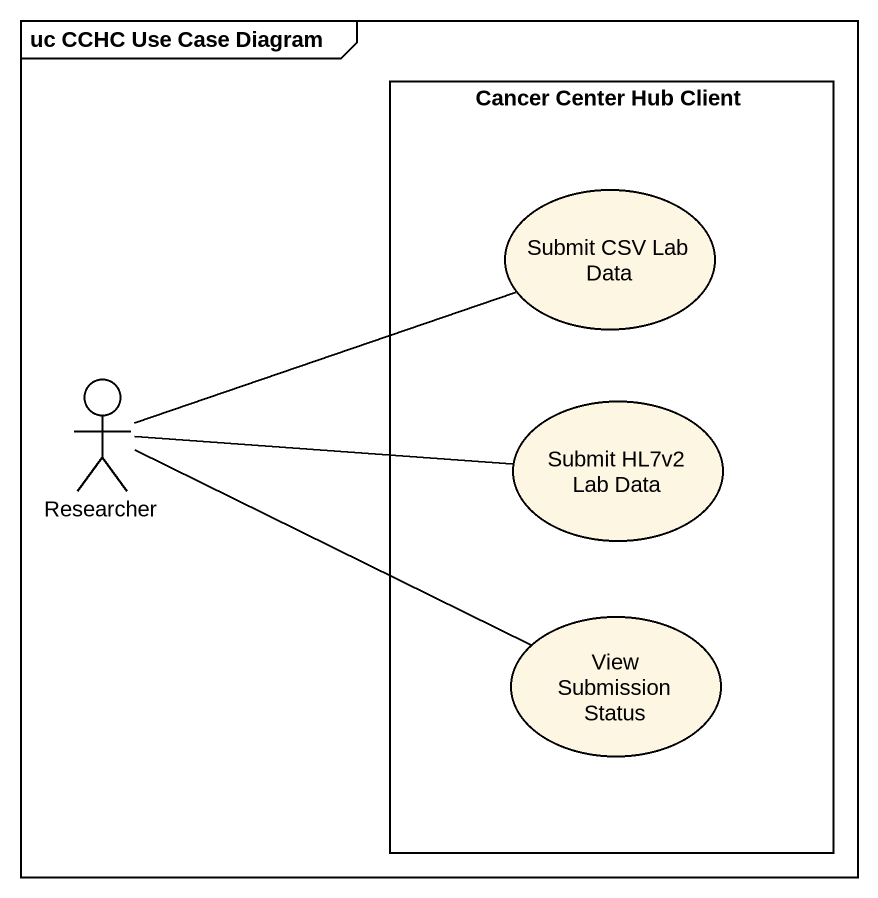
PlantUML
@startuml
mainframe uc CCHC Use Case Diagram
rectangle "Cancer Center Hub Client" as Cancer_Center_Hub_Client {
  usecase "Submit CSV Lab Data" as Submit_CSV_Lab_Data
  usecase "Submit HL7v2 Lab Data" as Submit_HL7v2_Lab_Data
  usecase "View Submission Status" as View_Submission_Status
}
actor Researcher
Researcher -right- Submit_CSV_Lab_Data
Researcher -right- Submit_HL7v2_Lab_Data
Researcher -right- View_Submission_Status
@enduml
